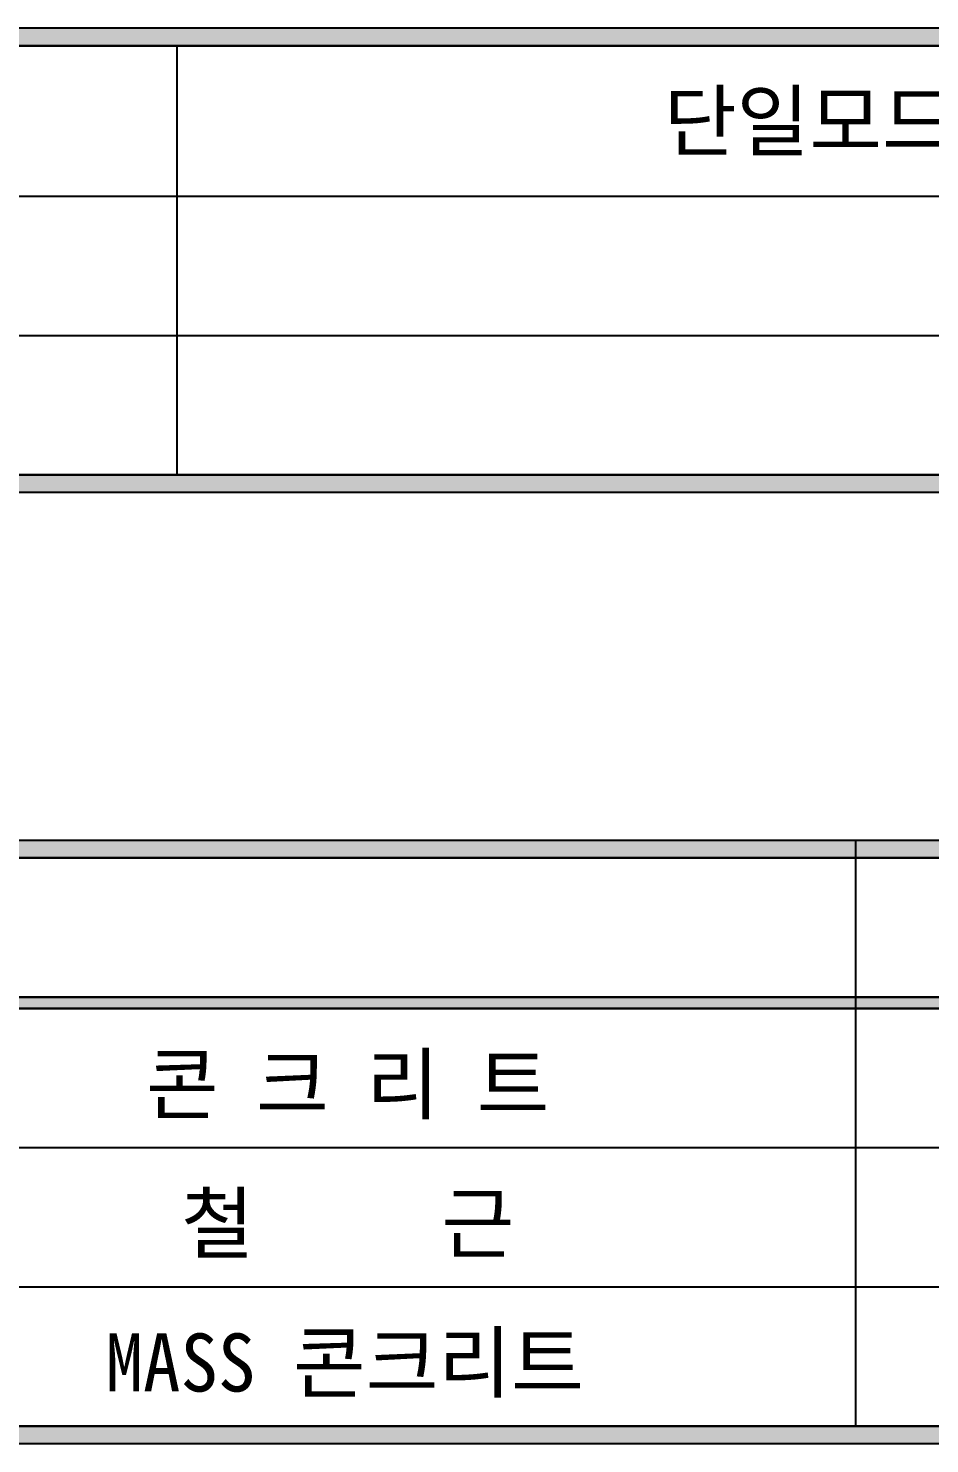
# Model space of a CAD drawing. Extents: x 2558 to 85222, y -662 to 28852.
# Drawn here: x 7732 to 11979, y 11929 to 18596 of the extents above; entities that cross this region are included whole.
import ezdxf
from ezdxf.enums import TextEntityAlignment as Align

# ---------------------------------------------------------------- set-up
doc = ezdxf.new("R2010")
doc.units = 0
doc.header["$MEASUREMENT"] = 0
doc.layers.get('0').update_dxf_attribs({"linetype": 'CONTINUOUS'})
doc.layers.get('DEFPOINTS').update_dxf_attribs({"linetype": 'CONTINUOUS'})
doc.layers.add('DLINE', color=1, linetype='CONTINUOUS')
doc.layers.add('TEXT', color=7, linetype='CONTINUOUS')
doc.styles.add('TEXT', font='DotumChe.ttf')

# ---------------------------------------------------------------- blocks, each defined once
blk = doc.blocks.new('RCSTD1_DESIGN')
for p, q in [((5057.867573, 12164.415132), (5057.867573, 10142.544165)), ((17196.435692, 8421.221584), (618.369406, 8421.221584)), ((8255.355939, 8421.221584), (8255.355939, 5661.640939)), ((17196.435692, 8339.253842), (618.369406, 8339.253842)), ((17196.435692, 8339.253842), (618.369406, 8339.253842)), ((17196.435692, 7628.866745), (618.369406, 7628.866745)), ((17196.435692, 6973.12481), (3323.645831, 6973.12481)), ((17196.435692, 6317.382874), (618.369406, 6317.382874)), ((17196.435692, 5661.640939), (3323.645831, 5661.640939)), ((17196.435692, 5579.673197), (618.369406, 5579.673197))]:
    blk.add_line(p, q)
at = {"color": 1}
for points in [[(618.369406, 12246.382874), (618.369406, 12164.415132), (17196.435692, 12246.382874), (17196.435692, 12164.415132)], [(618.369406, 10142.544165), (618.369406, 10060.576423), (17196.435692, 10142.544165), (17196.435692, 10060.576423)], [(618.369406, 8421.221584), (618.369406, 8339.253842), (17196.435692, 8421.221584), (17196.435692, 8339.253842)], [(618.369406, 7683.511907), (618.369406, 7628.866745), (17196.435692, 7683.511907), (17196.435692, 7628.866745)], [(618.369406, 5661.640939), (618.369406, 5579.673197), (17196.435692, 5661.640939), (17196.435692, 5579.673197)]]:
    blk.add_solid(points, dxfattribs=at)
at = {"layer": 'DEFPOINTS'}
for p, q in [((17196.435692, 8421.221584), (618.369406, 8421.221584)), ((17196.435692, 8339.253842), (618.369406, 8339.253842)), ((618.369406, 8339.253842), (17196.435692, 8339.253842)), ((618.369406, 7683.511907), (17196.435692, 7683.511907)), ((17196.435692, 7683.511907), (618.369406, 7683.511907)), ((618.369406, 7628.866745), (17196.435692, 7628.866745)), ((618.369406, 5661.640939), (17196.435692, 5661.640939)), ((17196.435692, 5579.673197), (618.369406, 5579.673197))]:
    blk.add_line(p, q, dxfattribs=at)
at = {"layer": 'DLINE', "color": 7, "linetype": 'CONTINUOUS'}
for p, q in [((17196.435692, 12246.382874), (618.369406, 12246.382874)), ((17196.435692, 12246.382874), (618.369406, 12246.382874)), ((618.369406, 12164.415132), (17196.435692, 12164.415132)), ((17196.435692, 12164.415132), (618.369406, 12164.415132)), ((17196.435692, 11454.028036), (618.369406, 11454.028036)), ((17196.435692, 10798.2861), (618.369406, 10798.2861)), ((618.369406, 10142.544165), (17196.435692, 10142.544165)), ((17196.435692, 10142.544165), (618.369406, 10142.544165)), ((17196.435692, 10060.576423), (618.369406, 10060.576423)), ((17196.435692, 10060.576423), (618.369406, 10060.576423))]:
    blk.add_line(p, q, dxfattribs=at)
at = {"layer": 'TEXT', "style": 'TEXT'}
for s, p in [('단일모드 스펙트럼 해석법', (9414.830538, 11672.608681)), ('콘 크 리 트', (5862.860561, 7137.060294)), ('철     근', (5862.860561, 6481.318358)), ('MASS 콘크리트', (5848.860482, 5825.576423))]:
    blk.add_text(s, height=273.225806, dxfattribs=at).set_placement(p, align=Align.CENTER)

msp = doc.modelspace()

# ---------------------------------------------------------------- block references
msp.add_blockref('RCSTD1_DESIGN', (3373.850413, 6349.689248))

doc.saveas('drawing.dxf')
